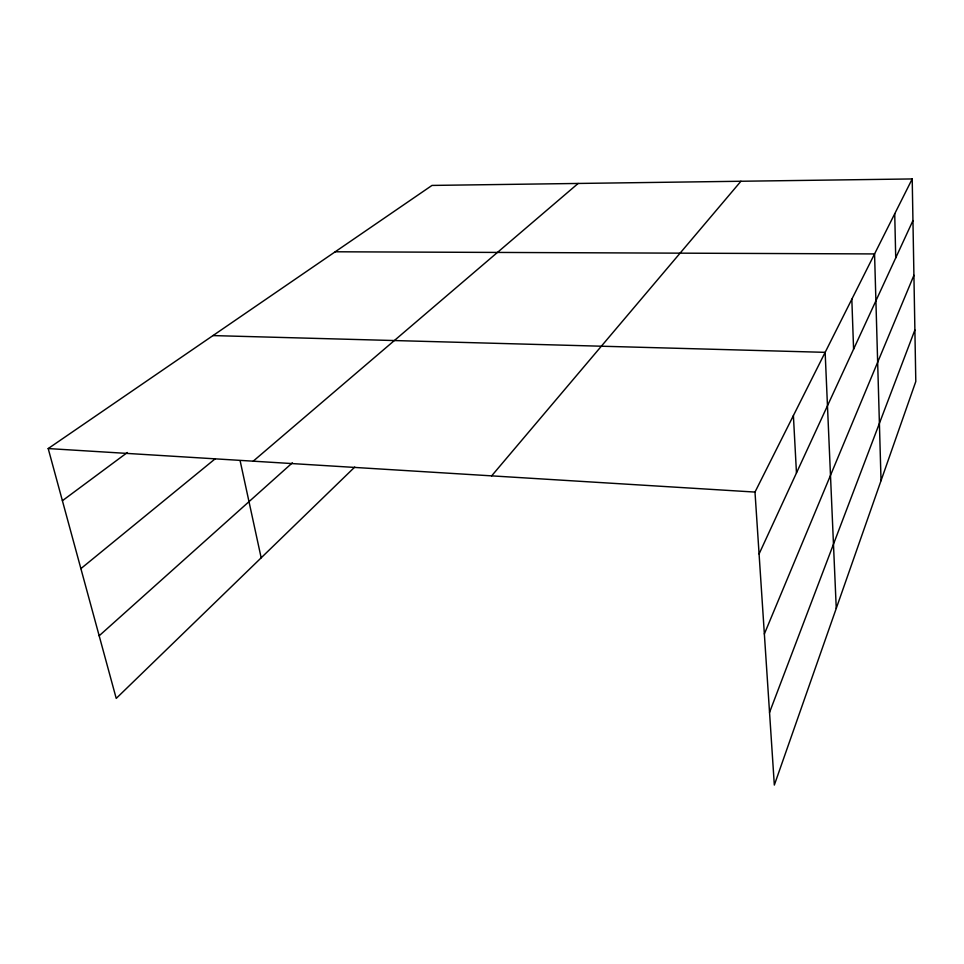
<?xml version="1.0" encoding="UTF-8"?>
<svg xmlns="http://www.w3.org/2000/svg" width="964" height="964" viewBox="0 0 964 964"><rect width="100%" height="100%" fill="white"/><g stroke="black" fill="none" stroke-linecap="round" stroke-linejoin="round"><path stroke-width="1.45" d="M769.537 712.444L914.884 329.989M764.356 633.963L913.92 275.306M759.078 553.963L912.944 220.575M912.209 178.943L915.8 381.491L774.333 785.058L754.993 492.074L912.209 178.943L431.993 185.425L48.2 448.561L116.222 698.406L354.74 467.082M491.652 475.867L740.918 181.256M99.172 635.782L292.381 462.828M253.195 461.19L578.147 183.461M80.892 568.627L215.237 458.768M62.395 500.714L127.356 452.514M335.207 251.785L874.565 253.93L881.036 480.675M212.984 335.58L825.148 352.342L836.258 608.392M48.2 448.561L754.993 492.074M240.132 460.768L261.172 557.831M793.396 415.568L796.469 472.95M851.827 299.202L853.586 349.185M894.725 213.779L895.725 257.906"/></g></svg>
